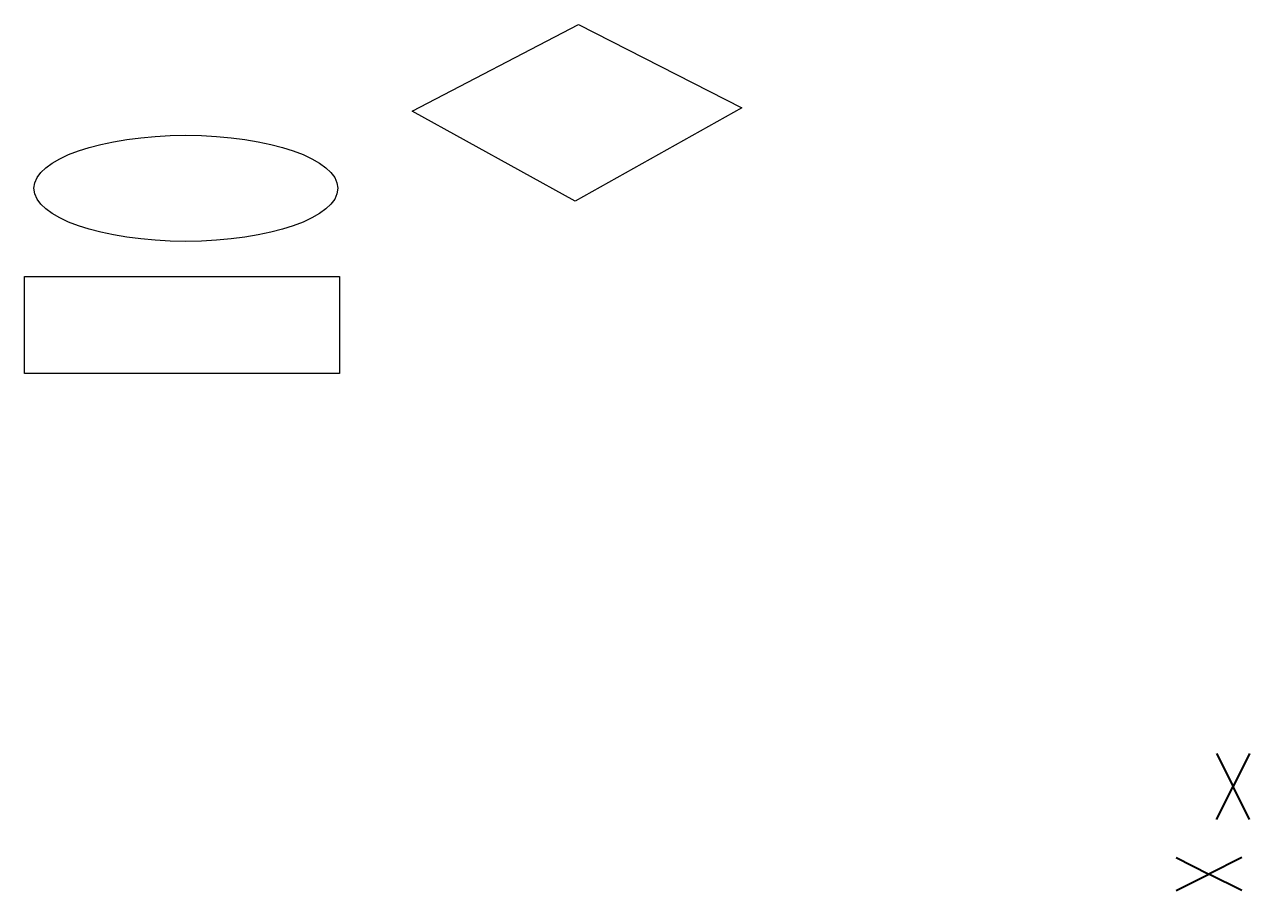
# Model space of a CAD drawing. Header units: millimetres. Extents: x 941 to 3628, y 1472 to 2429.
# Drawn here: x 1596.1 to 1967.6, y 2116.9 to 2379.5 of the extents above; entities that cross this region are included whole.
import ezdxf

# ---------------------------------------------------------------- set-up
doc = ezdxf.new("R2010")
doc.units = ezdxf.units.MM
doc.layers.add('Основная', color=7, linetype='Continuous', lineweight=40)

msp = doc.modelspace()

# ---------------------------------------------------------------- linework, layer by layer
at = {"color": 0}
for points in [[(1713.67, 2353.23), (1764.17, 2379.55), (1813.66, 2354.24), (1763.16, 2325.93)], [(1596.12, 2303.15), (1691.67, 2303.15), (1691.67, 2273.67), (1596.12, 2273.67)]]:
    msp.add_lwpolyline(points, close=True, dxfattribs=at)
msp.add_ellipse((1645.05, 2329.87), major_axis=(46.07, 0), ratio=0.34902, dxfattribs=at)
at = {"layer": 'Основная'}
for p, q in [((1957.62, 2158.49), (1962.62, 2148.49)), ((1967.62, 2158.49), (1962.62, 2148.49)), ((1957.62, 2138.49), (1962.62, 2148.49)), ((1967.62, 2138.49), (1962.62, 2148.49)), ((1945.33, 2126.94), (1955.33, 2121.94)), ((1965.33, 2126.94), (1955.33, 2121.94)), ((1945.33, 2116.94), (1955.33, 2121.94)), ((1965.33, 2116.94), (1955.33, 2121.94))]:
    msp.add_line(p, q, dxfattribs=at)

doc.saveas('drawing.dxf')
